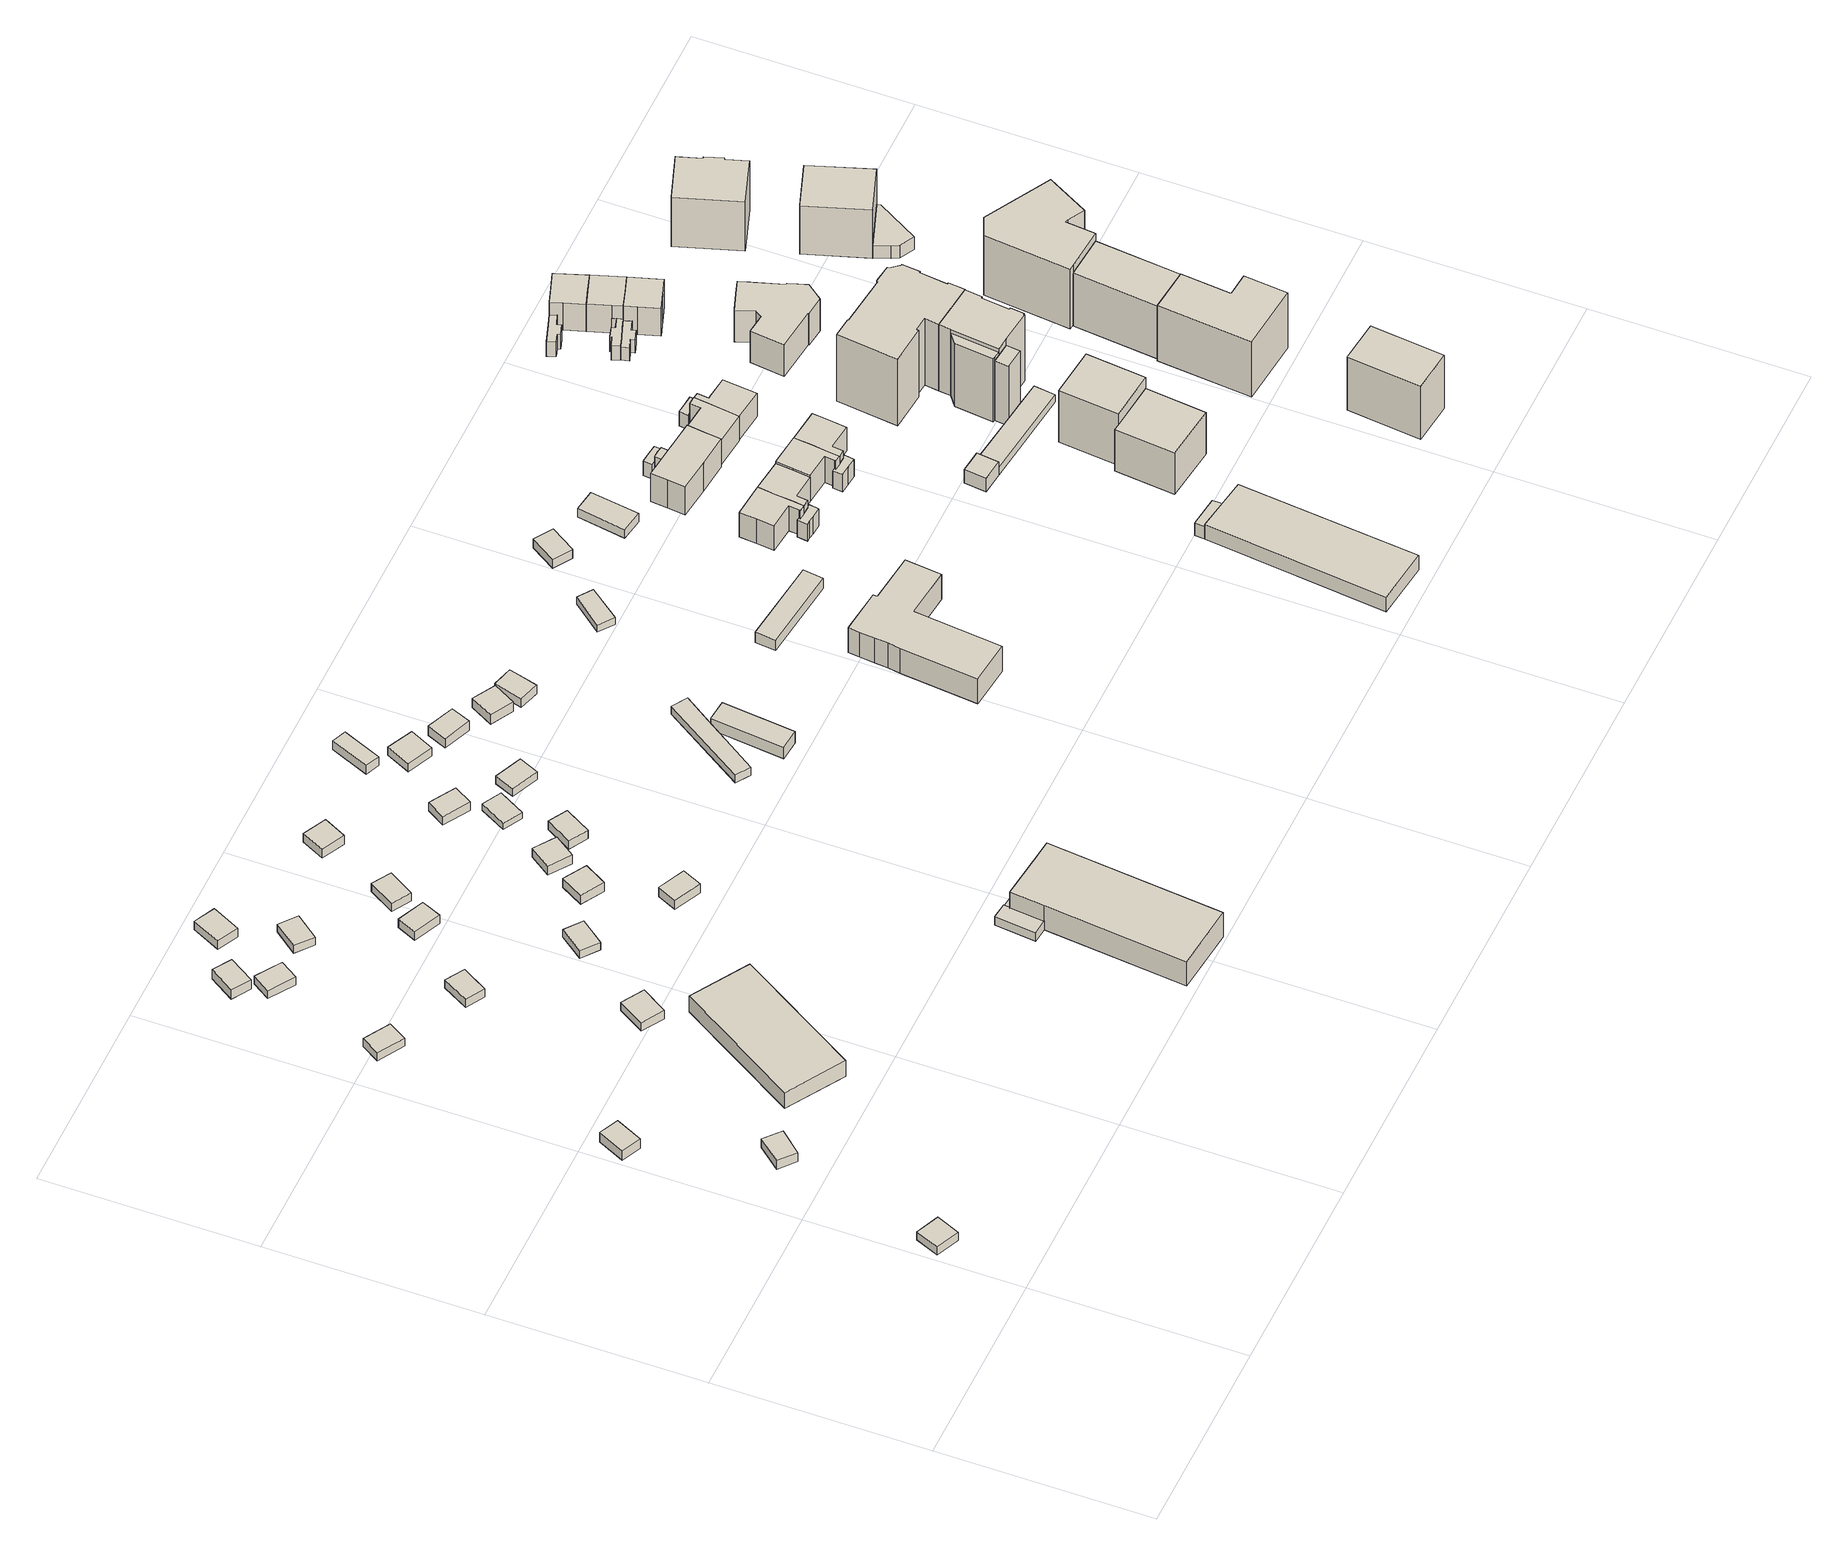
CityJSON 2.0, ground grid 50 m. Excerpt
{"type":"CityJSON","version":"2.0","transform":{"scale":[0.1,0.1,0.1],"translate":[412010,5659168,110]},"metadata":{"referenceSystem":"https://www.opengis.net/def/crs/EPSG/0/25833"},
"CityObjects":{
"building1":{"type":"Building","attributes":{"Dachtyp_tdc":"tdcPolyFlatRoof","Gemeindeschluessel":14612000,"Dachneigung":0,"QualitaetDacherkennung":78,"Geometrietyp2DReferenz":"3000","measuredHeight":2.38,"function":"31001_9998","roofType":"1000"},"geometry":[{"type":"Solid","lod":"1","boundaries":[[[[0,1,2,3]],[[4,5,6,7]],[[3,5,4,0]],[[2,6,5,3]],[[1,7,6,2]],[[0,4,7,1]]]]}]},
"building2":{"type":"Building","attributes":{"Dachtyp_tdc":"tdcPolyFlatRoof","Gemeindeschluessel":14612000,"Dachneigung":7.23,"QualitaetDacherkennung":83,"Geometrietyp2DReferenz":"3000","measuredHeight":3.2,"function":"31001_9998","roofType":"2100"},"geometry":[{"type":"Solid","lod":"1","boundaries":[[[[8,9,10,11]],[[12,13,14,15]],[[11,13,12,8]],[[10,14,13,11]],[[9,15,14,10]],[[8,12,15,9]]]]}]},
"building3":{"type":"Building","attributes":{"Dachtyp_tdc":"tdcHipAndGableRoof","Gemeindeschluessel":14612000,"Dachneigung":25.15,"QualitaetDacherkennung":28,"Geometrietyp2DReferenz":"3000","measuredHeight":3.49,"function":"31001_9998","roofType":"5000"},"geometry":[{"type":"Solid","lod":"1","boundaries":[[[[16,17,18,19]],[[20,21,22,23]],[[19,21,20,16]],[[18,22,21,19]],[[17,23,22,18]],[[16,20,23,17]]]]}]},
"building4":{"type":"Building","attributes":{"Dachtyp_tdc":"tdcPolyFlatRoof","Gemeindeschluessel":14612000,"Dachneigung":3.93,"QualitaetDacherkennung":82,"Geometrietyp2DReferenz":"3000","measuredHeight":2.64,"function":"31001_9998","roofType":"2100"},"geometry":[{"type":"Solid","lod":"1","boundaries":[[[[24,25,26,27]],[[28,29,30,31]],[[27,29,28,24]],[[26,30,29,27]],[[25,31,30,26]],[[24,28,31,25]]]]}]},
"building5":{"type":"Building","attributes":{"Dachtyp_tdc":"tdcGableRoof","Gemeindeschluessel":14612000,"Dachneigung":17.9,"QualitaetDacherkennung":93,"Geometrietyp2DReferenz":"3000","measuredHeight":6,"function":"31001_9998","roofType":"3100"},"geometry":[{"type":"Solid","lod":"1","boundaries":[[[[32,33,34,35]],[[36,37,38,39]],[[35,37,36,32]],[[34,38,37,35]],[[33,39,38,34]],[[32,36,39,33]]]]}]},
"building6":{"type":"Building","attributes":{"Dachtyp_tdc":"tdcGableRoof","Gemeindeschluessel":14612000,"Dachneigung":11.96,"QualitaetDacherkennung":76,"Geometrietyp2DReferenz":"3000","measuredHeight":3.13,"function":"31001_9998","roofType":"3100"},"geometry":[{"type":"Solid","lod":"1","boundaries":[[[[40,41,42,43]],[[44,45,46,47]],[[43,45,44,40]],[[42,46,45,43]],[[41,47,46,42]],[[40,44,47,41]]]]}]},
"building7":{"type":"Building","attributes":{"Dachtyp_tdc":"tdcGableRoof","Gemeindeschluessel":14612000,"Dachneigung":16.18,"QualitaetDacherkennung":82,"Geometrietyp2DReferenz":"3000","measuredHeight":2.92,"function":"31001_9998","roofType":"3100"},"geometry":[{"type":"Solid","lod":"1","boundaries":[[[[48,49,50,51]],[[52,53,54,55]],[[51,53,52,48]],[[50,54,53,51]],[[49,55,54,50]],[[48,52,55,49]]]]}]},
"building8":{"type":"Building","attributes":{"Dachtyp_tdc":"tdcGableRoof","Gemeindeschluessel":14612000,"Dachneigung":13.73,"QualitaetDacherkennung":76,"Geometrietyp2DReferenz":"3000","measuredHeight":2.86,"function":"31001_9998","roofType":"3100"},"geometry":[{"type":"Solid","lod":"1","boundaries":[[[[56,57,58,59]],[[60,61,62,63]],[[59,61,60,56]],[[58,62,61,59]],[[57,63,62,58]],[[56,60,63,57]]]]}]},
"building9":{"type":"Building","attributes":{"Dachtyp_tdc":"tdcGableRoof","Gemeindeschluessel":14612000,"Dachneigung":17.54,"QualitaetDacherkennung":89,"Geometrietyp2DReferenz":"3000","measuredHeight":2.84,"function":"31001_9998","roofType":"3100"},"geometry":[{"type":"Solid","lod":"1","boundaries":[[[[64,65,66,67]],[[68,69,70,71]],[[67,69,68,64]],[[66,70,69,67]],[[65,71,70,66]],[[64,68,71,65]]]]}]},
"building10":{"type":"Building","attributes":{"Dachtyp_tdc":"tdcPolyFlatRoof","Gemeindeschluessel":14612000,"Dachneigung":3.33,"QualitaetDacherkennung":82,"Geometrietyp2DReferenz":"3000","measuredHeight":2.67,"function":"31001_9998","roofType":"2100"},"geometry":[{"type":"Solid","lod":"1","boundaries":[[[[72,73,74,75]],[[76,77,78,79]],[[75,77,76,72]],[[74,78,77,75]],[[73,79,78,74]],[[72,76,79,73]]]]}]},
"building11":{"type":"Building","attributes":{"Dachtyp_tdc":"tdcPolyFlatRoof","Gemeindeschluessel":14612000,"Dachneigung":0,"QualitaetDacherkennung":79,"Geometrietyp2DReferenz":"3000","measuredHeight":2.33,"function":"31001_9998","roofType":"1000"},"geometry":[{"type":"Solid","lod":"1","boundaries":[[[[80,81,82,83]],[[84,85,86,87]],[[83,85,84,80]],[[82,86,85,83]],[[81,87,86,82]],[[80,84,87,81]]]]}]},
"building12":{"type":"Building","attributes":{"Dachtyp_tdc":"tdcGableRoof","Gemeindeschluessel":14612000,"Dachneigung":15.43,"QualitaetDacherkennung":74,"Geometrietyp2DReferenz":"3000","measuredHeight":2.57,"function":"31001_9998","roofType":"3100"},"geometry":[{"type":"Solid","lod":"1","boundaries":[[[[88,89,90,91]],[[92,93,94,95]],[[91,93,92,88]],[[90,94,93,91]],[[89,95,94,90]],[[88,92,95,89]]]]}]},
"building13":{"type":"Building","attributes":{"Dachtyp_tdc":"tdcPolyFlatRoof","Gemeindeschluessel":14612000,"Dachneigung":4.55,"QualitaetDacherkennung":78,"Geometrietyp2DReferenz":"3000","measuredHeight":2.78,"function":"31001_9998","roofType":"2100"},"geometry":[{"type":"Solid","lod":"1","boundaries":[[[[96,97,98,99]],[[100,101,102,103]],[[99,101,100,96]],[[98,102,101,99]],[[97,103,102,98]],[[96,100,103,97]]]]}]},
"building14":{"type":"Building","attributes":{"Dachtyp_tdc":"tdcPolyFlatRoof","Gemeindeschluessel":14612000,"Dachneigung":5.09,"QualitaetDacherkennung":68,"Geometrietyp2DReferenz":"3000","measuredHeight":2.72,"function":"31001_9998","roofType":"2100"},"geometry":[{"type":"Solid","lod":"1","boundaries":[[[[104,105,106,107]],[[108,109,110,111]],[[107,109,108,104]],[[106,110,109,107]],[[105,111,110,106]],[[104,108,111,105]]]]}]},
"building15":{"type":"Building","attributes":{"Gemeindeschluessel":14612000,"Geometrietyp2DReferenz":"3000","function":"31001_9998","roofType":"9999"},"children":["building15-1","building15-2","building15-3"]},
"building15-1":{"type":"BuildingPart","attributes":{"Dachtyp_tdc":"tdcFreeFormRoof","Dachneigung":55.36,"QualitaetDacherkennung":4,"Geometrietyp2DReferenz":"3000","measuredHeight":12.97,"roofType":"5000"},"parents":["building15"],"geometry":[{"type":"Solid","lod":"1","boundaries":[[[[112,113,114,115,116,117]],[[118,119,120,121,122,123]],[[117,119,118,112]],[[116,120,119,117]],[[115,121,120,116]],[[114,122,121,115]],[[113,123,122,114]],[[112,118,123,113]]]]}]},
"building15-2":{"type":"BuildingPart","attributes":{"Dachtyp_tdc":"tdcPolyFlatRoof","Dachneigung":0,"QualitaetDacherkennung":17,"Geometrietyp2DReferenz":"3000","measuredHeight":2.65,"roofType":"1000"},"parents":["building15"],"geometry":[{"type":"Solid","lod":"1","boundaries":[[[[124,125,126,127]],[[128,129,130,120]],[[127,129,128,124]],[[126,130,129,127]],[[125,120,130,126]],[[124,128,120,125]]]]}]},
"building15-3":{"type":"BuildingPart","attributes":{"Dachtyp_tdc":"tdcPolyFlatRoof","Dachneigung":0,"QualitaetDacherkennung":75,"Geometrietyp2DReferenz":"3000","measuredHeight":2.24,"roofType":"1000"},"parents":["building15"],"geometry":[{"type":"Solid","lod":"1","boundaries":[[[[131,132,133,134]],[[130,135,122,121]],[[134,135,130,131]],[[133,122,135,134]],[[132,121,122,133]],[[131,130,121,132]]]]}]},
"building16":{"type":"Building","attributes":{"Dachtyp_tdc":"tdcGableRoof","Gemeindeschluessel":14612000,"Dachneigung":16.23,"QualitaetDacherkennung":89,"Geometrietyp2DReferenz":"3000","measuredHeight":3.23,"function":"31001_9998","roofType":"3100"},"geometry":[{"type":"Solid","lod":"1","boundaries":[[[[136,137,138,139]],[[140,141,142,143]],[[139,141,140,136]],[[138,142,141,139]],[[137,143,142,138]],[[136,140,143,137]]]]}]},
"building17":{"type":"Building","attributes":{"Dachtyp_tdc":"tdcPolyFlatRoof","Gemeindeschluessel":14612000,"Dachneigung":3.4,"QualitaetDacherkennung":59,"Geometrietyp2DReferenz":"3000","measuredHeight":3.06,"function":"31001_9998","roofType":"2100"},"geometry":[{"type":"Solid","lod":"1","boundaries":[[[[144,145,146,147]],[[148,149,150,151]],[[147,149,148,144]],[[146,150,149,147]],[[145,151,150,146]],[[144,148,151,145]]]]}]},
"building18":{"type":"Building","attributes":{"Dachtyp_tdc":"tdcPolyFlatRoof","Gemeindeschluessel":14612000,"Dachneigung":0,"QualitaetDacherkennung":79,"Geometrietyp2DReferenz":"3000","measuredHeight":2.59,"function":"31001_9998","roofType":"1000"},"geometry":[{"type":"Solid","lod":"1","boundaries":[[[[152,153,154,155]],[[156,157,158,159]],[[155,157,156,152]],[[154,158,157,155]],[[153,159,158,154]],[[152,156,159,153]]]]}]},
"building19":{"type":"Building","attributes":{"Dachtyp_tdc":"tdcPolyFlatRoof","Gemeindeschluessel":14612000,"Dachneigung":3.17,"QualitaetDacherkennung":82,"Geometrietyp2DReferenz":"3000","measuredHeight":2.76,"function":"31001_9998","roofType":"2100"},"geometry":[{"type":"Solid","lod":"1","boundaries":[[[[160,161,162,163]],[[164,165,166,167]],[[163,165,164,160]],[[162,166,165,163]],[[161,167,166,162]],[[160,164,167,161]]]]}]},
"building20":{"type":"Building","attributes":{"Dachtyp_tdc":"tdcPolyFlatRoof","Gemeindeschluessel":14612000,"Dachneigung":3.54,"QualitaetDacherkennung":63,"Geometrietyp2DReferenz":"3000","measuredHeight":2.62,"function":"31001_9998","roofType":"2100"},"geometry":[{"type":"Solid","lod":"1","boundaries":[[[[168,169,170,171]],[[172,173,174,175]],[[171,173,172,168]],[[170,174,173,171]],[[169,175,174,170]],[[168,172,175,169]]]]}]},
"building21":{"type":"Building","attributes":{"Dachtyp_tdc":"tdcPolyFlatRoof","Gemeindeschluessel":14612000,"Dachneigung":0,"QualitaetDacherkennung":80,"Geometrietyp2DReferenz":"3000","measuredHeight":2.45,"function":"31001_9998","roofType":"1000"},"geometry":[{"type":"Solid","lod":"1","boundaries":[[[[176,177,178,179]],[[180,181,182,183]],[[179,181,180,176]],[[178,182,181,179]],[[177,183,182,178]],[[176,180,183,177]]]]}]},
"building22":{"type":"Building","attributes":{"Dachtyp_tdc":"tdcGableRoof","Gemeindeschluessel":14612000,"Dachneigung":16.02,"QualitaetDacherkennung":78,"Geometrietyp2DReferenz":"3000","measuredHeight":2.54,"function":"31001_9998","roofType":"3100"},"geometry":[{"type":"Solid","lod":"1","boundaries":[[[[184,185,186,187]],[[188,189,190,191]],[[187,189,188,184]],[[186,190,189,187]],[[185,191,190,186]],[[184,188,191,185]]]]}]},
"building23":{"type":"Building","attributes":{"Dachtyp_tdc":"tdcPolyFlatRoof","Gemeindeschluessel":14612000,"Dachneigung":3.14,"QualitaetDacherkennung":70,"Geometrietyp2DReferenz":"3000","measuredHeight":2.43,"function":"31001_9998","roofType":"2100"},"geometry":[{"type":"Solid","lod":"1","boundaries":[[[[192,193,194,195]],[[196,197,198,199]],[[195,197,196,192]],[[194,198,197,195]],[[193,199,198,194]],[[192,196,199,193]]]]}]},
"building24":{"type":"Building","attributes":{"Dachtyp_tdc":"tdcGableRoof","Gemeindeschluessel":14612000,"Dachneigung":13.84,"QualitaetDacherkennung":81,"Geometrietyp2DReferenz":"3000","measuredHeight":2.9,"function":"31001_9998","roofType":"3100"},"geometry":[{"type":"Solid","lod":"1","boundaries":[[[[200,201,202,203]],[[204,205,206,207]],[[203,205,204,200]],[[202,206,205,203]],[[201,207,206,202]],[[200,204,207,201]]]]}]},
"building25":{"type":"Building","attributes":{"Dachtyp_tdc":"tdcPolyFlatRoof","Gemeindeschluessel":14612000,"Dachneigung":0,"QualitaetDacherkennung":81,"Geometrietyp2DReferenz":"3000","measuredHeight":2.48,"function":"31001_9998","roofType":"1000"},"geometry":[{"type":"Solid","lod":"1","boundaries":[[[[208,209,210,211]],[[212,213,214,215]],[[211,213,212,208]],[[210,214,213,211]],[[209,215,214,210]],[[208,212,215,209]]]]}]},
"building26":{"type":"Building","attributes":{"Dachtyp_tdc":"tdcPolyFlatRoof","Gemeindeschluessel":14612000,"Dachneigung":7.27,"QualitaetDacherkennung":70,"Geometrietyp2DReferenz":"3000","measuredHeight":3.11,"function":"31001_9998","roofType":"2100"},"geometry":[{"type":"Solid","lod":"1","boundaries":[[[[216,217,218,219]],[[220,221,222,223]],[[219,221,220,216]],[[218,222,221,219]],[[217,223,222,218]],[[216,220,223,217]]]]}]},
"building27":{"type":"Building","attributes":{"Dachtyp_tdc":"tdcPolyFlatRoof","Gemeindeschluessel":14612000,"Dachneigung":0,"QualitaetDacherkennung":43,"Geometrietyp2DReferenz":"3000","measuredHeight":2.48,"function":"31001_9998","roofType":"1000"},"geometry":[{"type":"Solid","lod":"1","boundaries":[[[[224,225,226,227,228]],[[229,230,231,232,233]],[[228,230,229,224]],[[227,231,230,228]],[[226,232,231,227]],[[225,233,232,226]],[[224,229,233,225]]]]}]},
"building28":{"type":"Building","attributes":{"Dachtyp_tdc":"tdcGableRoof","Gemeindeschluessel":14612000,"Dachneigung":12.03,"QualitaetDacherkennung":38,"Geometrietyp2DReferenz":"3000","measuredHeight":3.63,"function":"31001_2463","roofType":"3100"},"geometry":[{"type":"Solid","lod":"1","boundaries":[[[[234,235,236,237]],[[238,239,240,241]],[[237,239,238,234]],[[236,240,239,237]],[[235,241,240,236]],[[234,238,241,235]]]]}]},
"building29":{"type":"Building","attributes":{"Dachtyp_tdc":"tdcPolyFlatRoof","Gemeindeschluessel":14612000,"Dachneigung":5.64,"QualitaetDacherkennung":66,"Geometrietyp2DReferenz":"3000","measuredHeight":3.11,"function":"31001_9998","roofType":"2100"},"geometry":[{"type":"Solid","lod":"1","boundaries":[[[[242,243,244,245]],[[246,247,248,249]],[[245,247,246,242]],[[244,248,247,245]],[[243,249,248,244]],[[242,246,249,243]]]]}]},
"building30":{"type":"Building","attributes":{"Dachtyp_tdc":"tdcHipAndGableRoof","Gemeindeschluessel":14612000,"Dachneigung":20.02,"QualitaetDacherkennung":69,"Geometrietyp2DReferenz":"3000","measuredHeight":3.09,"function":"31001_9998","roofType":"5000"},"geometry":[{"type":"Solid","lod":"1","boundaries":[[[[250,251,252,253]],[[254,255,256,257]],[[253,255,254,250]],[[252,256,255,253]],[[251,257,256,252]],[[250,254,257,251]]]]}]},
"building31":{"type":"Building","attributes":{"Dachtyp_tdc":"tdcFreeFormRoof","Gemeindeschluessel":14612000,"Dachneigung":36.13,"QualitaetDacherkennung":79,"Geometrietyp2DReferenz":"3000","measuredHeight":9.38,"function":"31001_9998","roofType":"5000"},"geometry":[{"type":"Solid","lod":"1","boundaries":[[[[258,259,260,261,262,263,264,265,266,267,268,269,270,271]],[[272,273,274,275,276,277,278,279,280,281,282,283,284,285]],[[271,273,272,258]],[[270,274,273,271]],[[269,275,274,270]],[[268,276,275,269]],[[267,277,276,268]],[[266,278,277,267]],[[265,279,278,266]],[[264,280,279,265]],[[263,281,280,264]],[[262,282,281,263]],[[261,283,282,262]],[[260,284,283,261]],[[259,285,284,260]],[[258,272,285,259]]]]}]},
"building32":{"type":"Building","attributes":{"Dachtyp_tdc":"tdcPolyFlatRoof","Gemeindeschluessel":14612000,"Dachneigung":5.61,"QualitaetDacherkennung":71,"Geometrietyp2DReferenz":"3000","measuredHeight":2.31,"function":"31001_9998","roofType":"2100"},"geometry":[{"type":"Solid","lod":"1","boundaries":[[[[286,287,288,289]],[[290,291,292,293]],[[289,291,290,286]],[[288,292,291,289]],[[287,293,292,288]],[[286,290,293,287]]]]}]},
"building33":{"type":"Building","attributes":{"Dachtyp_tdc":"tdcPolyFlatRoof","Gemeindeschluessel":14612000,"Dachneigung":3.8,"QualitaetDacherkennung":74,"Geometrietyp2DReferenz":"3000","measuredHeight":3.2,"function":"31001_9998","roofType":"2100"},"geometry":[{"type":"Solid","lod":"1","boundaries":[[[[294,295,296,297]],[[298,299,300,301]],[[297,299,298,294]],[[296,300,299,297]],[[295,301,300,296]],[[294,298,301,295]]]]}]},
"building34":{"type":"Building","attributes":{"Dachtyp_tdc":"tdcGableRoof","Gemeindeschluessel":14612000,"Dachneigung":12.97,"QualitaetDacherkennung":16,"Geometrietyp2DReferenz":"3000","measuredHeight":3.38,"function":"31001_9998","roofType":"3100"},"geometry":[{"type":"Solid","lod":"1","boundaries":[[[[302,303,304,305]],[[306,307,308,309]],[[305,307,306,302]],[[304,308,307,305]],[[303,309,308,304]],[[302,306,309,303]]]]}]},
"building35":{"type":"Building","attributes":{"Dachtyp_tdc":"tdcGableRoof","Gemeindeschluessel":14612000,"Dachneigung":36.55,"QualitaetDacherkennung":58,"Geometrietyp2DReferenz":"3000","measuredHeight":9.94,"function":"31001_9998","roofType":"3100"},"geometry":[{"type":"Solid","lod":"1","boundaries":[[[[310,311,312,313,314,315,316,317,318,319]],[[320,321,322,323,324,325,326,327,328,329]],[[319,321,320,310]],[[318,322,321,319]],[[317,323,322,318]],[[316,324,323,317]],[[315,325,324,316]],[[314,326,325,315]],[[313,327,326,314]],[[312,328,327,313]],[[311,329,328,312]],[[310,320,329,311]]]]}]},
"building36":{"type":"Building","attributes":{"Dachtyp_tdc":"tdcPolyFlatRoof","Gemeindeschluessel":14612000,"Dachneigung":0,"QualitaetDacherkennung":75,"Geometrietyp2DReferenz":"3000","measuredHeight":2.43,"function":"31001_9998","roofType":"1000"},"geometry":[{"type":"Solid","lod":"1","boundaries":[[[[330,331,332,333]],[[334,335,336,337]],[[333,335,334,330]],[[332,336,335,333]],[[331,337,336,332]],[[330,334,337,331]]]]}]},
"building37":{"type":"Building","attributes":{"Dachtyp_tdc":"tdcFreeFormRoof","Gemeindeschluessel":14612000,"Dachneigung":37.19,"QualitaetDacherkennung":26,"Geometrietyp2DReferenz":"3000","measuredHeight":6.69,"function":"31001_9998","roofType":"5000"},"geometry":[{"type":"Solid","lod":"1","boundaries":[[[[338,339,340,341,342,343,344,345,346,347,348]],[[349,350,321,320,329,351,352,353,354,355,356]],[[348,350,349,338]],[[347,321,350,348]],[[346,320,321,347]],[[345,329,320,346]],[[344,351,329,345]],[[343,352,351,344]],[[342,353,352,343]],[[341,354,353,342]],[[340,355,354,341]],[[339,356,355,340]],[[338,349,356,339]]]]}]},
"building38":{"type":"Building","attributes":{"Gemeindeschluessel":14612000,"Geometrietyp2DReferenz":"3000","function":"31001_9998","roofType":"9999"},"children":["building38-1","building38-2"]},
"building38-1":{"type":"BuildingPart","attributes":{"Dachtyp_tdc":"tdcHipAndGableRoof","Dachneigung":29.41,"QualitaetDacherkennung":16,"Geometrietyp2DReferenz":"3000","measuredHeight":6.17,"roofType":"5000"},"parents":["building38"],"geometry":[{"type":"Solid","lod":"1","boundaries":[[[[357,358,359,360,361]],[[362,363,364,365,366]],[[361,363,362,357]],[[360,364,363,361]],[[359,365,364,360]],[[358,366,365,359]],[[357,362,366,358]]]]}]},
"building38-2":{"type":"BuildingPart","attributes":{"Dachtyp_tdc":"tdcPolyFlatRoof","Dachneigung":0,"QualitaetDacherkennung":0,"Geometrietyp2DReferenz":"3000","measuredHeight":3.71,"roofType":"9999"},"parents":["building38"],"geometry":[{"type":"Solid","lod":"1","boundaries":[[[[367,368,369,370]],[[364,371,372,365]],[[370,371,364,367]],[[369,372,371,370]],[[368,365,372,369]],[[367,364,365,368]]]]}]},
"building39":{"type":"Building","attributes":{"Dachtyp_tdc":"tdcGableRoof","Gemeindeschluessel":14612000,"Dachneigung":38,"QualitaetDacherkennung":53,"Geometrietyp2DReferenz":"3000","measuredHeight":9.79,"function":"31001_9998","roofType":"3100"},"geometry":[{"type":"Solid","lod":"1","boundaries":[[[[373,374,375,376,377,314,378,312,311,379]],[[380,381,382,383,384,385,386,387,388,389]],[[379,381,380,373]],[[311,382,381,379]],[[312,383,382,311]],[[378,384,383,312]],[[314,385,384,378]],[[377,386,385,314]],[[376,387,386,377]],[[375,388,387,376]],[[374,389,388,375]],[[373,380,389,374]]]]}]},
"building40":{"type":"Building","attributes":{"Gemeindeschluessel":14612000,"Geometrietyp2DReferenz":"3000","function":"31001_9998","roofType":"9999"},"children":["building40-1","building40-2"]},
"building40-1":{"type":"BuildingPart","attributes":{"Dachtyp_tdc":"tdcGableRoof","Dachneigung":29.39,"QualitaetDacherkennung":75,"Geometrietyp2DReferenz":"3000","measuredHeight":6.63,"roofType":"3100"},"parents":["building40"],"geometry":[{"type":"Solid","lod":"1","boundaries":[[[[390,391,392,393,394]],[[395,396,397,398,399]],[[394,396,395,390]],[[393,397,396,394]],[[392,398,397,393]],[[391,399,398,392]],[[390,395,399,391]]]]}]},
"building40-2":{"type":"BuildingPart","attributes":{"Dachtyp_tdc":"tdcGableRoof","Dachneigung":33.89,"QualitaetDacherkennung":58,"Geometrietyp2DReferenz":"3000","measuredHeight":9.84,"roofType":"3100"},"parents":["building40"],"geometry":[{"type":"Solid","lod":"1","boundaries":[[[[400,401,402,403,404,405,406,407,408]],[[409,410,411,399,398,412,413,414,415]],[[408,410,409,400]],[[407,411,410,408]],[[406,399,411,407]],[[405,398,399,406]],[[404,412,398,405]],[[403,413,412,404]],[[402,414,413,403]],[[401,415,414,402]],[[400,409,415,401]]]]}]},
"building41":{"type":"Building","attributes":{"Dachtyp_tdc":"tdcGableRoof","Gemeindeschluessel":14612000,"Dachneigung":36.71,"QualitaetDacherkennung":61,"Geometrietyp2DReferenz":"3000","measuredHeight":10.29,"function":"31001_9998","roofType":"3100"},"geometry":[{"type":"Solid","lod":"1","boundaries":[[[[416,417,418,419,420,421,422,423,424,425]],[[426,427,428,388,429,386,430,431,432,433]],[[425,427,426,416]],[[424,428,427,425]],[[423,388,428,424]],[[422,429,388,423]],[[421,386,429,422]],[[420,430,386,421]],[[419,431,430,420]],[[418,432,431,419]],[[417,433,432,418]],[[416,426,433,417]]]]}]},
"building42":{"type":"Building","attributes":{"Dachtyp_tdc":"tdcFreeFormRoof","Gemeindeschluessel":14612000,"Dachneigung":36.96,"QualitaetDacherkennung":54,"Geometrietyp2DReferenz":"3000","measuredHeight":5.29,"function":"31001_9998","roofType":"5000"},"geometry":[{"type":"Solid","lod":"1","boundaries":[[[[434,435,436,437,438,439,440,441]],[[442,443,444,445,446,447,448,449]],[[441,443,442,434]],[[440,444,443,441]],[[439,445,444,440]],[[438,446,445,439]],[[437,447,446,438]],[[436,448,447,437]],[[435,449,448,436]],[[434,442,449,435]]]]}]},
"building43":{"type":"Building","attributes":{"Dachtyp_tdc":"tdcFreeFormRoof","Gemeindeschluessel":14612000,"Dachneigung":43.94,"QualitaetDacherkennung":19,"Geometrietyp2DReferenz":"3000","measuredHeight":6,"function":"31001_9998","roofType":"5000"},"geometry":[{"type":"Solid","lod":"1","boundaries":[[[[450,451,452,453,454,455,456,457,458,459]],[[460,461,462,463,464,465,466,467,468,469]],[[459,461,460,450]],[[458,462,461,459]],[[457,463,462,458]],[[456,464,463,457]],[[455,465,464,456]],[[454,466,465,455]],[[453,467,466,454]],[[452,468,467,453]],[[451,469,468,452]],[[450,460,469,451]]]]}]},
"building44":{"type":"Building","attributes":{"Dachtyp_tdc":"tdcGableRoof","Gemeindeschluessel":14612000,"Dachneigung":39.27,"QualitaetDacherkennung":4,"Geometrietyp2DReferenz":"3000","measuredHeight":5.64,"function":"31001_2463","roofType":"3100"},"geometry":[{"type":"Solid","lod":"1","boundaries":[[[[470,471,472,473]],[[474,475,476,477]],[[473,475,474,470]],[[472,476,475,473]],[[471,477,476,472]],[[470,474,477,471]]]]}]},
"building45":{"type":"Building","attributes":{"Dachtyp_tdc":"tdcGableRoof","Gemeindeschluessel":14612000,"Dachneigung":36.67,"QualitaetDacherkennung":39,"Geometrietyp2DReferenz":"3000","measuredHeight":9.57,"function":"31001_9998","roofType":"3100"},"geometry":[{"type":"Solid","lod":"1","boundaries":[[[[478,479,480,481,482,483,484,485,486,487]],[[488,489,490,491,492,493,494,495,496,497]],[[487,489,488,478]],[[486,490,489,487]],[[485,491,490,486]],[[484,492,491,485]],[[483,493,492,484]],[[482,494,493,483]],[[481,495,494,482]],[[480,496,495,481]],[[479,497,496,480]],[[478,488,497,479]]]]}]},
"building46":{"type":"Building","attributes":{"Dachtyp_tdc":"tdcFreeFormRoof","Gemeindeschluessel":14612000,"Dachneigung":30.88,"QualitaetDacherkennung":46,"Geometrietyp2DReferenz":"3000","measuredHeight":9.44,"function":"31001_9998","roofType":"5000"},"geometry":[{"type":"Solid","lod":"1","boundaries":[[[[498,499,500,501,502,503,504]],[[505,506,507,508,509,510,511]],[[504,506,505,498]],[[503,507,506,504]],[[502,508,507,503]],[[501,509,508,502]],[[500,510,509,501]],[[499,511,510,500]],[[498,505,511,499]]]]}]},
"building47":{"type":"Building","attributes":{"Dachtyp_tdc":"tdcPolyFlatRoof","Gemeindeschluessel":14612000,"Dachneigung":0,"QualitaetDacherkennung":60,"Geometrietyp2DReferenz":"3000","measuredHeight":12.45,"function":"31001_9998","roofType":"1000"},"geometry":[{"type":"Solid","lod":"1","boundaries":[[[[512,513,514,515,516]],[[517,518,519,520,521]],[[516,518,517,512]],[[515,519,518,516]],[[514,520,519,515]],[[513,521,520,514]],[[512,517,521,513]]]]}]},
"building48":{"type":"Building","attributes":{"Dachtyp_tdc":"tdcFreeFormRoof","Gemeindeschluessel":14612000,"Dachneigung":35.99,"QualitaetDacherkennung":52,"Geometrietyp2DReferenz":"3000","measuredHeight":5.17,"function":"31001_9998","roofType":"5000"},"geometry":[{"type":"Solid","lod":"1","boundaries":[[[[522,523,524,525,526,527,528,529]],[[530,531,532,533,534,535,536,537]],[[529,531,530,522]],[[528,532,531,529]],[[527,533,532,528]],[[526,534,533,527]],[[525,535,534,526]],[[524,536,535,525]],[[523,537,536,524]],[[522,530,537,523]]]]}]},
"building49":{"type":"Building","attributes":{"Dachtyp_tdc":"tdcFreeFormRoof","Gemeindeschluessel":14612000,"Dachneigung":36.47,"QualitaetDacherkennung":53,"Geometrietyp2DReferenz":"3000","measuredHeight":9.39,"function":"31001_9998","roofType":"5000"},"geometry":[{"type":"Solid","lod":"1","boundaries":[[[[538,539,540,541,542,543,544]],[[545,546,547,548,549,550,551]],[[544,546,545,538]],[[543,547,546,544]],[[542,548,547,543]],[[541,549,548,542]],[[540,550,549,541]],[[539,551,550,540]],[[538,545,551,539]]]]}]},
"building50":{"type":"Building","attributes":{"Dachtyp_tdc":"tdcPolyFlatRoof","Gemeindeschluessel":14612000,"Dachneigung":3.14,"QualitaetDacherkennung":62,"Geometrietyp2DReferenz":"3000","measuredHeight":2.38,"function":"31001_2463","roofType":"2100"},"geometry":[{"type":"Solid","lod":"1","boundaries":[[[[552,553,554,555,556,557]],[[476,475,558,559,560,561]],[[557,475,476,552]],[[556,558,475,557]],[[555,559,558,556]],[[554,560,559,555]],[[553,561,560,554]],[[552,476,561,553]]]]}]},
"building51":{"type":"Building","attributes":{"Dachtyp_tdc":"tdcPolyFlatRoof","Gemeindeschluessel":14612000,"Dachneigung":0,"QualitaetDacherkennung":55,"Geometrietyp2DReferenz":"3000","measuredHeight":15.63,"function":"31001_9998","roofType":"1000"},"geometry":[{"type":"Solid","lod":"1","boundaries":[[[[562,563,564,565]],[[566,567,568,569]],[[565,567,566,562]],[[564,568,567,565]],[[563,569,568,564]],[[562,566,569,563]]]]}]},
"building52":{"type":"Building","attributes":{"Dachtyp_tdc":"tdcPolyFlatRoof","Gemeindeschluessel":14612000,"Dachneigung":0,"QualitaetDacherkennung":0,"Geometrietyp2DReferenz":"3000","BezugspunktDach":"2000","measuredHeight":17.82,"function":"31001_9998"},"geometry":[{"type":"Solid","lod":"1","boundaries":[[[[570,571,572,573]],[[558,574,575,559]],[[573,574,558,570]],[[572,575,574,573]],[[571,559,575,572]],[[570,558,559,571]]]]}]},
"building53":{"type":"Building","attributes":{"Gemeindeschluessel":14612000,"Geometrietyp2DReferenz":"3000","function":"31001_9998","roofType":"9999"},"children":["building53-1","building53-2"]},
"building53-1":{"type":"BuildingPart","attributes":{"Dachtyp_tdc":"tdcHipAndGableRoof","Dachneigung":23.47,"QualitaetDacherkennung":79,"Geometrietyp2DReferenz":"3000","measuredHeight":21.3,"roofType":"5000"},"parents":["building53"],"geometry":[{"type":"Solid","lod":"1","boundaries":[[[[576,577,578,579,580,581,582,583,584,585,586,587,588]],[[589,590,591,592,593,594,595,596,597,598,575,599,600]],[[588,590,589,576]],[[587,591,590,588]],[[586,592,591,587]],[[585,593,592,586]],[[584,594,593,585]],[[583,595,594,584]],[[582,596,595,583]],[[581,597,596,582]],[[580,598,597,581]],[[579,575,598,580]],[[578,599,575,579]],[[577,600,599,578]],[[576,589,600,577]]]]}]},
"building53-2":{"type":"BuildingPart","attributes":{"Dachtyp_tdc":"tdcPolyFlatRoof","Dachneigung":23.65,"QualitaetDacherkennung":73,"Geometrietyp2DReferenz":"3000","measuredHeight":19.39,"roofType":"2100"},"parents":["building53"],"geometry":[{"type":"Solid","lod":"1","boundaries":[[[[601,602,603,604,605]],[[606,600,599,574,607]],[[605,600,606,601]],[[604,599,600,605]],[[603,574,599,604]],[[602,607,574,603]],[[601,606,607,602]]]]}]},
"building54":{"type":"Building","attributes":{"Dachtyp_tdc":"tdcFreeFormRoof","Gemeindeschluessel":14612000,"Dachneigung":23.63,"QualitaetDacherkennung":62,"Geometrietyp2DReferenz":"3000","measuredHeight":21.48,"function":"31001_9998","roofType":"5000"},"geometry":[{"type":"Solid","lod":"1","boundaries":[[[[608,609,610,611,612,613,614,615,616,617,618,619,620,621,622,623,624,625,626]],[[589,627,628,629,630,631,632,633,634,635,636,637,638,639,640,641,642,643,591]],[[626,627,589,608]],[[625,628,627,626]],[[624,629,628,625]],[[623,630,629,624]],[[622,631,630,623]],[[621,632,631,622]],[[620,633,632,621]],[[619,634,633,620]],[[618,635,634,619]],[[617,636,635,618]],[[616,637,636,617]],[[615,638,637,616]],[[614,639,638,615]],[[613,640,639,614]],[[612,641,640,613]],[[611,642,641,612]],[[610,643,642,611]],[[609,591,643,610]],[[608,589,591,609]]]]}]},
"building55":{"type":"Building","attributes":{"Dachtyp_tdc":"tdcHipAndGableRoof","Gemeindeschluessel":14612000,"Dachneigung":36.68,"QualitaetDacherkennung":82,"Geometrietyp2DReferenz":"3000","measuredHeight":17.91,"function":"31001_9998","roofType":"5000"},"geometry":[{"type":"Solid","lod":"1","boundaries":[[[[644,645,646,647]],[[648,649,650,651]],[[647,649,648,644]],[[646,650,649,647]],[[645,651,650,646]],[[644,648,651,645]]]]}]},
"building56":{"type":"Building","attributes":{"Gemeindeschluessel":14612000,"Geometrietyp2DReferenz":"3000","function":"31001_9998","roofType":"9999"},"children":["building56-1","building56-2"]},
"building56-1":{"type":"BuildingPart","attributes":{"Dachtyp_tdc":"tdcGableRoof","Dachneigung":19.37,"QualitaetDacherkennung":48,"Geometrietyp2DReferenz":"3000","measuredHeight":9.55,"roofType":"3100"},"parents":["building56"],"geometry":[{"type":"Solid","lod":"1","boundaries":[[[[652,653,654,655,656,657,658,659]],[[660,661,662,663,664,665,666,667]],[[659,660,667,652]],[[658,661,660,659]],[[657,662,661,658]],[[656,663,662,657]],[[655,664,663,656]],[[654,665,664,655]],[[653,666,665,654]],[[652,667,666,653]]]]}]},
"building56-2":{"type":"BuildingPart","attributes":{"Dachtyp_tdc":"tdcPolyFlatRoof","Dachneigung":37.07,"QualitaetDacherkennung":61,"Geometrietyp2DReferenz":"3000","measuredHeight":5.5,"roofType":"2100"},"parents":["building56"],"geometry":[{"type":"Solid","lod":"1","boundaries":[[[[668,669,670,671,672,673,674,675,676,677,678]],[[667,679,680,681,682,683,684,685,686,687,660]],[[677,679,667,678]],[[676,680,679,677]],[[675,681,680,676]],[[674,682,681,675]],[[673,683,682,674]],[[672,684,683,673]],[[671,685,684,672]],[[670,686,685,671]],[[669,687,686,670]],[[668,660,687,669]],[[678,667,660,668]]]]}]},
"building57":{"type":"Building","attributes":{"Gemeindeschluessel":14612000,"Geometrietyp2DReferenz":"3000","function":"31001_9998","roofType":"9999"},"children":["building57-1","building57-2"]},
"building57-1":{"type":"BuildingPart","attributes":{"Dachtyp_tdc":"tdcFreeFormRoof","Dachneigung":70.73,"QualitaetDacherkennung":24,"Geometrietyp2DReferenz":"3000","measuredHeight":6.79,"roofType":"5000"},"parents":["building57"],"geometry":[{"type":"Solid","lod":"1","boundaries":[[[[688,689,688,690,691,692,693,694,695,696,697,698,699]],[[700,701,702,703,704,705,706,707,708,709,710,700,711]],[[699,701,700,688]],[[698,702,701,699]],[[697,703,702,698]],[[696,704,703,697]],[[695,705,704,696]],[[694,706,705,695]],[[693,707,706,694]],[[692,708,707,693]],[[691,709,708,692]],[[690,710,709,691]],[[710,690,688,700]]]]}]},
"building57-2":{"type":"BuildingPart","attributes":{"Dachtyp_tdc":"tdcGableRoof","Dachneigung":34.45,"QualitaetDacherkennung":63,"Geometrietyp2DReferenz":"3000","measuredHeight":9.78,"roofType":"3100"},"parents":["building57"],"geometry":[{"type":"Solid","lod":"1","boundaries":[[[[712,713,714,715,716,717,718]],[[709,719,720,721,722,723,711]],[[718,709,711,712]],[[717,719,709,718]],[[716,720,719,717]],[[715,721,720,716]],[[714,722,721,715]],[[713,723,722,714]],[[712,711,723,713]]]]}]},
"building58":{"type":"Building","attributes":{"Gemeindeschluessel":14612000,"Geometrietyp2DReferenz":"3000","function":"31001_9998","roofType":"9999"},"children":["building58-1","building58-2"]},
"building58-1":{"type":"BuildingPart","attributes":{"Dachtyp_tdc":"tdcPolyFlatRoof","Dachneigung":37.4,"QualitaetDacherkennung":54,"Geometrietyp2DReferenz":"3000","measuredHeight":5.35,"roofType":"2100"},"parents":["building58"],"geometry":[{"type":"Solid","lod":"1","boundaries":[[[[724,725,726,727,728,729,730,731,732,733,734]],[[735,736,737,738,739,740,741,709,708,707,706]],[[734,736,735,724]],[[733,737,736,734]],[[732,738,737,733]],[[731,739,738,732]],[[730,740,739,731]],[[729,741,740,730]],[[728,709,741,729]],[[727,708,709,728]],[[726,707,708,727]],[[725,706,707,726]],[[724,735,706,725]]]]}]},
"building58-2":{"type":"BuildingPart","attributes":{"Dachtyp_tdc":"tdcGableRoof","Dachneigung":34.77,"QualitaetDacherkennung":62,"Geometrietyp2DReferenz":"3000","measuredHeight":9.76,"roofType":"3100"},"parents":["building58"],"geometry":[{"type":"Solid","lod":"1","boundaries":[[[[742,718,717,716,743,744,745]],[[666,746,664,720,719,709,741]],[[745,666,741,742]],[[744,746,666,745]],[[743,664,746,744]],[[716,720,664,743]],[[717,719,720,716]],[[718,709,719,717]],[[742,741,709,718]]]]}]},
"building59":{"type":"Building","attributes":{"Dachtyp_tdc":"tdcFreeFormRoof","Gemeindeschluessel":14612000,"Dachneigung":3.43,"QualitaetDacherkennung":15,"Geometrietyp2DReferenz":"3000","measuredHeight":11.26,"function":"31001_9998","roofType":"5000"},"geometry":[{"type":"Solid","lod":"1","boundaries":[[[[747,748,749,750,751,752,753,754,755,756,757,758,759,760,761,762,763,764,765]],[[766,767,768,769,770,771,772,773,774,775,776,777,778,779,780,781,782,783,784]],[[765,767,766,747]],[[764,768,767,765]],[[763,769,768,764]],[[762,770,769,763]],[[761,771,770,762]],[[760,772,771,761]],[[759,773,772,760]],[[758,774,773,759]],[[757,775,774,758]],[[756,776,775,757]],[[755,777,776,756]],[[754,778,777,755]],[[753,779,778,754]],[[752,780,779,753]],[[751,781,780,752]],[[750,782,781,751]],[[749,783,782,750]],[[748,784,783,749]],[[747,766,784,748]]]]}]},
"building60":{"type":"Building","attributes":{"Dachtyp_tdc":"tdcFreeFormRoof","Gemeindeschluessel":14612000,"Dachneigung":35.46,"QualitaetDacherkennung":81,"Geometrietyp2DReferenz":"3000","measuredHeight":18.38,"function":"31001_9998","roofType":"5000"},"geometry":[{"type":"Solid","lod":"1","boundaries":[[[[785,786,787,788,789,790]],[[791,792,793,794,795,796]],[[790,792,791,785]],[[789,793,792,790]],[[788,794,793,789]],[[787,795,794,788]],[[786,796,795,787]],[[785,791,796,786]]]]}]},
"building61":{"type":"Building","attributes":{"Dachtyp_tdc":"tdcGableRoof","Gemeindeschluessel":14612000,"Dachneigung":36.48,"QualitaetDacherkennung":91,"Geometrietyp2DReferenz":"3000","measuredHeight":17.85,"function":"31001_9998","roofType":"3100"},"geometry":[{"type":"Solid","lod":"1","boundaries":[[[[797,798,799,800]],[[801,802,803,804]],[[800,802,801,797]],[[799,803,802,800]],[[798,804,803,799]],[[797,801,804,798]]]]}]},
"building62":{"type":"Building","attributes":{"Dachtyp_tdc":"tdcFreeFormRoof","Gemeindeschluessel":14612000,"Dachneigung":10.16,"QualitaetDacherkennung":34,"Geometrietyp2DReferenz":"3000","measuredHeight":21.19,"function":"31001_9998","roofType":"5000"},"geometry":[{"type":"Solid","lod":"1","boundaries":[[[[805,806,807,808,809,810,811,812,813]],[[814,815,816,817,818,819,820,821,822]],[[813,815,814,805]],[[812,816,815,813]],[[811,817,816,812]],[[810,818,817,811]],[[809,819,818,810]],[[808,820,819,809]],[[807,821,820,808]],[[806,822,821,807]],[[805,814,822,806]]]]}]},
"building63":{"type":"Building","attributes":{"Dachtyp_tdc":"tdcPolyFlatRoof","Gemeindeschluessel":14612000,"Dachneigung":0,"QualitaetDacherkennung":55,"Geometrietyp2DReferenz":"3000","measuredHeight":3.86,"function":"31001_9998","roofType":"1000"},"geometry":[{"type":"Solid","lod":"1","boundaries":[[[[823,824,825,826,827,828]],[[829,830,831,832,833,834]],[[828,830,829,823]],[[827,831,830,828]],[[826,832,831,827]],[[825,833,832,826]],[[824,834,833,825]],[[823,829,834,824]]]]}]},
"building64":{"type":"Building","attributes":{"Dachtyp_tdc":"tdcHipRoof","Gemeindeschluessel":14612000,"Dachneigung":22.02,"QualitaetDacherkennung":74,"Geometrietyp2DReferenz":"3000","measuredHeight":15.98,"function":"31001_9998","roofType":"3200"},"geometry":[{"type":"Solid","lod":"1","boundaries":[[[[835,836,837,838,839,840,841,842]],[[843,844,845,846,847,848,849,850]],[[842,844,843,835]],[[841,845,844,842]],[[840,846,845,841]],[[839,847,846,840]],[[838,848,847,839]],[[837,849,848,838]],[[836,850,849,837]],[[835,843,850,836]]]]}]},
"building65":{"type":"Building","attributes":{"Dachtyp_tdc":"tdcCutTentRoof","Gemeindeschluessel":14612000,"Dachneigung":23.45,"QualitaetDacherkennung":64,"Geometrietyp2DReferenz":"3000","measuredHeight":15.58,"function":"31001_9998","roofType":"9999"},"geometry":[{"type":"Solid","lod":"1","boundaries":[[[[851,852,853,854]],[[855,856,857,858]],[[854,856,855,851]],[[853,857,856,854]],[[852,858,857,853]],[[851,855,858,852]]]]}]}
},
"vertices":[
[64,179,39],[88,234,39],[33,258,39],[9,203,39],[64,179,15],[9,203,15],[33,258,15],[88,234,15],
[55,885,40],[85,948,40],[40,969,40],[10,906,40],[55,885,11],[10,906,11],[40,969,11],[85,948,11],
[146,571,37],[192,623,37],[154,656,37],[109,603,37],[146,571,11],[109,603,11],[154,656,11],[192,623,11],
[164,1488,32],[104,1524,32],[78,1481,32],[138,1445,32],[164,1488,8],[138,1445,8],[78,1481,8],[104,1524,8],
[573,856,69],[441,937,69],[265,650,69],[397,569,69],[573,856,22],[397,569,22],[265,650,22],[441,937,22],
[203,1858,36],[161,1885,36],[123,1826,36],[165,1799,36],[203,1858,8],[165,1799,8],[123,1826,8],[161,1885,8],
[365,1012,33],[415,981,33],[453,1042,33],[402,1073,33],[365,1012,8],[402,1073,8],[453,1042,8],[415,981,8],
[212,1719,31],[240,1761,31],[182,1799,31],[154,1758,31],[212,1719,7],[154,1758,7],[182,1799,7],[240,1761,7],
[364,1406,33],[321,1432,33],[286,1371,33],[329,1346,33],[364,1406,9],[329,1346,9],[286,1371,9],[321,1432,9],
[276,1973,32],[243,1906,32],[292,1882,32],[325,1948,32],[276,1973,7],[325,1948,7],[292,1882,7],[243,1906,7],
[332,1726,30],[375,1781,30],[336,1812,30],[293,1758,30],[332,1726,7],[293,1758,7],[336,1812,7],[375,1781,7],
[588,1233,30],[548,1264,30],[506,1208,30],[545,1178,30],[588,1233,8],[545,1178,8],[506,1208,8],[548,1264,8],
[442,1586,34],[421,1541,34],[485,1512,34],[505,1558,34],[442,1586,9],[505,1558,9],[485,1512,9],[421,1541,9],
[513,1676,35],[477,1616,35],[520,1590,35],[556,1650,35],[513,1676,10],[556,1650,10],[520,1590,10],[477,1616,10],
[1060,3,95],[1102,414,95],[1044,420,95],[945,431,95],[937,351,95],[903,19,95],[1060,3,22],[903,19,22],[937,351,22],[945,431,22],[1044,420,22],[1102,414,22],
[900,354,48],[937,351,48],[947,446,48],[910,450,48],[900,354,22],[910,450,22],[947,446,22],
[947,446,44],[945,431,44],[1044,420,44],[1046,436,44],[1046,436,22],
[699,1234,36],[729,1286,36],[677,1317,36],[647,1265,36],[699,1234,9],[647,1265,9],[677,1317,9],[729,1286,9],
[771,1050,37],[792,1095,37],[729,1125,37],[708,1080,37],[771,1050,9],[708,1080,9],[729,1125,9],[792,1095,9],
[617,1780,34],[644,1833,34],[590,1860,34],[563,1807,34],[617,1780,8],[563,1807,8],[590,1860,8],[644,1833,8],
[747,1325,34],[782,1374,34],[733,1409,34],[698,1360,34],[747,1325,8],[698,1360,8],[733,1409,8],[782,1374,8],
[818,1409,32],[783,1348,32],[826,1323,32],[861,1384,32],[818,1409,7],[861,1384,7],[826,1323,7],[783,1348,7],
[831,1620,33],[771,1656,33],[745,1614,33],[805,1577,33],[831,1620,8],[805,1577,8],[745,1614,8],[771,1656,8],
[825,1470,27],[859,1531,27],[815,1555,27],[781,1494,27],[825,1470,8],[781,1494,8],[815,1555,8],[859,1531,8],
[876,1512,30],[940,1484,30],[960,1530,30],[896,1558,30],[876,1512,7],[896,1558,7],[960,1530,7],[940,1484,7],
[887,1891,35],[854,1905,35],[816,1814,35],[849,1800,35],[887,1891,9],[849,1800,9],[816,1814,9],[854,1905,9],
[943,1765,33],[883,1794,33],[856,1737,33],[916,1709,33],[943,1765,9],[916,1709,9],[856,1737,9],[883,1794,9],
[948,1693,36],[1013,1666,36],[1032,1712,36],[968,1739,36],[948,1693,8],[968,1739,8],[1032,1712,8],[1013,1666,8],
[1117,1081,35],[1199,1205,35],[1248,1277,35],[1213,1299,35],[1085,1102,35],[1117,1081,11],[1085,1102,11],[1213,1299,11],[1248,1277,11],[1199,1205,11],
[1249,1200,51],[1199,1205,51],[1181,1034,51],[1231,1030,51],[1249,1200,17],[1231,1030,17],[1181,1034,17],[1199,1205,17],
[1126,1655,37],[1074,1685,37],[1045,1632,37],[1097,1603,37],[1126,1655,9],[1097,1603,9],[1045,1632,9],[1074,1685,9],
[1181,1646,34],[1133,1659,34],[1114,1592,34],[1162,1578,34],[1181,1646,8],[1162,1578,8],[1114,1592,8],[1133,1659,8],
[1609,1004,97],[1610,1014,97],[1505,1025,97],[1502,998,97],[1499,964,97],[1496,932,97],[1492,904,97],[1474,723,97],[1578,712,97],[1599,918,97],[1718,906,97],[1718,909,97],[1726,987,97],[1727,991,97],[1609,1004,22],[1727,991,22],[1726,987,22],[1718,909,22],[1718,906,22],[1599,918,22],[1578,712,22],[1474,723,22],[1492,904,22],[1496,932,22],[1499,964,22],[1502,998,22],[1505,1025,22],[1610,1014,22],
[1398,1501,37],[1454,1573,37],[1421,1597,37],[1364,1527,37],[1398,1501,16],[1364,1527,16],[1421,1597,16],[1454,1573,16],
[1653,1188,59],[1452,1211,59],[1447,1163,59],[1647,1140,59],[1653,1188,28],[1647,1140,28],[1447,1163,28],[1452,1211,28],
[1530,1739,47],[1492,1680,47],[1534,1653,47],[1572,1712,47],[1530,1739,20],[1572,1712,20],[1534,1653,20],[1492,1680,20],
[1755,1237,116],[1771,1235,116],[1774,1262,116],[1778,1303,116],[1783,1344,116],[1703,1351,116],[1699,1311,116],[1695,1270,116],[1758,1264,116],[1756,1240,116],[1755,1237,42],[1756,1240,42],[1758,1264,42],[1695,1270,42],[1699,1311,42],[1703,1351,42],[1783,1344,42],[1778,1303,42],[1774,1262,42],[1771,1235,42],
[1612,1569,63],[1666,1560,63],[1683,1674,63],[1630,1682,63],[1612,1569,38],[1630,1682,38],[1683,1674,38],[1666,1560,38],
[1746,1216,93],[1754,1216,93],[1769,1214,93],[1795,1212,93],[1798,1235,93],[1788,1236,93],[1788,1234,93],[1771,1235,93],[1755,1237,93],[1756,1240,93],[1749,1241,93],[1746,1216,42],[1749,1241,42],[1788,1234,42],[1788,1236,42],[1798,1235,42],[1795,1212,42],[1769,1214,42],[1754,1216,42],
[2163,26,77],[2205,447,77],[2148,456,77],[2074,467,77],[2028,43,77],[2163,26,33],[2028,43,33],[2074,467,33],[2148,456,33],[2205,447,33],
[2074,467,71],[2148,456,71],[2148,481,71],[2076,490,71],[2076,490,33],[2148,481,33],
[1788,1236,116],[1791,1260,116],[1850,1254,116],[1855,1293,116],[1859,1335,116],[1778,1302,116],[1788,1234,116],[1788,1236,44],[1788,1234,44],[1771,1235,44],[1774,1262,44],[1778,1302,44],[1783,1344,44],[1859,1335,44],[1855,1293,44],[1850,1254,44],[1791,1260,44],
[1793,1578,103],[1790,1552,103],[1818,1549,103],[1821,1575,103],[1808,1577,103],[1793,1578,41],[1808,1577,41],[1821,1575,41],[1818,1549,41],[1790,1552,41],
[1718,1478,125],[1796,1469,125],[1872,1462,125],[1876,1503,125],[1881,1542,125],[1818,1549,125],[1790,1552,125],[1726,1559,125],[1722,1519,125],[1718,1478,41],[1722,1519,41],[1726,1559,41],[1881,1542,41],[1876,1503,41],[1872,1462,41],[1796,1469,41],
[1908,1221,122],[1923,1219,122],[1926,1246,122],[1931,1286,122],[1935,1327,122],[1859,1335,122],[1855,1294,122],[1850,1254,122],[1911,1247,122],[1908,1224,122],[1908,1221,44],[1908,1224,44],[1911,1247,44],[1855,1294,44],[1935,1327,44],[1931,1286,44],[1926,1246,44],[1923,1219,44],
[1821,1575,87],[1831,1574,87],[1833,1595,87],[1810,1598,87],[1786,1600,87],[1784,1579,87],[1793,1578,87],[1808,1577,87],[1821,1575,43],[1808,1577,43],[1793,1578,43],[1784,1579,43],[1786,1600,43],[1810,1598,43],[1833,1595,43],[1831,1574,43],
[1908,1224,99],[1900,1225,99],[1898,1202,99],[1922,1199,99],[1947,1197,99],[1950,1220,99],[1942,1221,99],[1941,1218,99],[1923,1219,99],[1908,1221,99],[1908,1224,47],[1908,1221,47],[1923,1219,47],[1941,1218,47],[1942,1221,47],[1950,1220,47],[1947,1197,47],[1922,1199,47],[1898,1202,47],[1900,1225,47],
[2010,977,96],[2004,926,96],[2057,920,96],[2063,971,96],[2010,977,56],[2063,971,56],[2057,920,56],[2004,926,56],
[1942,1221,121],[1944,1244,121],[2005,1237,121],[2010,1277,121],[2014,1318,121],[1935,1327,121],[1931,1286,121],[1926,1246,121],[1923,1219,121],[1941,1218,121],[1942,1221,51],[1941,1218,51],[1923,1219,51],[1926,1246,51],[1931,1286,51],[1935,1327,51],[2014,1318,51],[2010,1277,51],[2005,1237,51],[1944,1244,51],
[1872,1462,121],[1949,1454,121],[1959,1534,121],[1962,1561,121],[1943,1562,121],[1940,1536,121],[1881,1542,121],[1872,1462,47],[1881,1542,47],[1940,1536,47],[1943,1562,47],[1962,1561,47],[1959,1534,47],[1949,1454,47],
[2152,567,175],[2282,551,175],[2297,692,175],[2181,704,175],[2166,706,175],[2152,567,50],[2166,706,50],[2181,704,50],[2297,692,50],[2282,551,50],
[1936,1563,92],[1943,1562,92],[1962,1561,92],[1976,1559,92],[1983,1558,92],[1985,1579,92],[1965,1581,92],[1939,1584,92],[1936,1563,49],[1939,1584,49],[1965,1581,49],[1985,1579,49],[1983,1558,49],[1976,1559,49],[1962,1561,49],[1943,1562,49],
[1949,1454,120],[2024,1445,120],[2032,1526,120],[1973,1532,120],[1976,1559,120],[1962,1561,120],[1959,1534,120],[1949,1454,50],[1959,1534,50],[1962,1561,50],[1976,1559,50],[1973,1532,50],[2032,1526,50],[2024,1445,50],
[2057,920,78],[2293,892,78],[2299,942,78],[2243,949,78],[2194,955,78],[2063,971,78],[2194,955,56],[2243,949,56],[2299,942,56],[2293,892,56],
[2311,831,208],[2195,843,208],[2181,704,208],[2297,692,208],[2311,831,52],[2297,692,52],[2181,704,52],[2195,843,52],
[2194,955,235],[2243,949,235],[2247,982,235],[2197,987,235],[2197,987,56],[2247,982,56],
[2230,1126,255],[2227,1098,255],[2215,985,255],[2247,982,255],[2324,973,255],[2324,976,255],[2327,976,255],[2330,1008,255],[2326,1008,255],[2334,1074,255],[2337,1073,255],[2342,1114,255],[2276,1121,255],[2230,1126,56],[2276,1121,56],[2342,1114,56],[2337,1073,56],[2334,1074,56],[2326,1008,56],[2330,1008,56],[2327,976,56],[2324,976,56],[2324,973,56],[2215,985,56],[2227,1098,56],
[2202,1078,245],[2192,988,245],[2197,987,245],[2215,985,245],[2227,1098,245],[2202,1078,56],[2192,988,56],
[2230,1126,256],[2342,1114,256],[2346,1153,256],[2342,1153,256],[2350,1219,256],[2353,1219,256],[2357,1261,256],[2355,1261,256],[2338,1282,256],[2338,1286,256],[2295,1291,256],[2293,1288,256],[2169,1302,256],[2169,1304,256],[2122,1309,256],[2106,1166,256],[2198,1157,256],[2199,1162,256],[2234,1159,256],[2234,1159,56],[2199,1162,56],[2198,1157,56],[2106,1166,56],[2122,1309,56],[2169,1304,56],[2169,1302,56],[2293,1288,56],[2295,1291,56],[2338,1286,56],[2338,1282,56],[2355,1261,56],[2357,1261,56],[2353,1219,56],[2350,1219,56],[2342,1153,56],[2346,1153,56],
[2498,162,201],[2598,151,201],[2616,323,201],[2517,334,201],[2498,162,41],[2517,334,41],[2616,323,41],[2598,151,41],
[2082,1904,147],[2097,1857,147],[2133,1869,147],[2176,1883,147],[2152,1953,147],[2151,1956,147],[2109,1942,147],[2073,1930,147],[2073,1930,65],[2109,1942,65],[2151,1956,65],[2152,1953,65],[2176,1883,65],[2133,1869,65],[2097,1857,65],[2082,1904,65],
[2073,1930,110],[2047,1921,110],[2022,1913,110],[2001,1906,110],[2008,1887,110],[2028,1893,110],[2031,1887,110],[2056,1895,110],[2053,1905,110],[2078,1914,110],[2082,1904,110],[2078,1914,65],[2053,1905,65],[2056,1895,65],[2031,1887,65],[2028,1893,65],[2008,1887,65],[2001,1906,65],[2022,1913,65],[2047,1921,65],
[2127,1767,104],[2130,1757,104],[2124,1776,104],[2121,1785,104],[2097,1777,104],[2072,1768,104],[2050,1761,104],[2055,1743,104],[2077,1751,104],[2081,1741,104],[2106,1749,104],[2102,1759,104],[2127,1767,65],[2102,1759,65],[2106,1749,65],[2081,1741,65],[2077,1751,65],[2055,1743,65],[2050,1761,65],[2072,1768,65],[2097,1777,65],[2121,1785,65],[2124,1776,65],[2130,1757,65],
[2130,1757,148],[2145,1710,148],[2184,1723,148],[2223,1736,148],[2200,1810,148],[2160,1797,148],[2121,1785,148],[2160,1797,65],[2200,1810,65],[2223,1736,65],[2184,1723,65],[2145,1710,65],
[2043,1779,109],[2050,1761,109],[2072,1768,109],[2097,1777,109],[2121,1785,109],[2114,1807,109],[2117,1798,109],[2092,1790,109],[2090,1799,109],[2064,1791,109],[2065,1787,109],[2043,1779,65],[2065,1787,65],[2064,1791,65],[2090,1799,65],[2092,1790,65],[2117,1798,65],[2114,1807,65],
[2114,1807,148],[2176,1883,148],[2136,1870,148],[2097,1857,148],[2136,1870,65],
[2152,1514,154],[2142,1434,154],[2244,1423,154],[2244,1421,154],[2290,1416,154],[2302,1431,154],[2319,1453,154],[2305,1497,154],[2302,1496,154],[2279,1567,154],[2277,1573,154],[2276,1577,154],[2271,1593,154],[2237,1582,154],[2196,1568,154],[2193,1567,154],[2208,1525,154],[2198,1509,154],[2186,1510,154],[2152,1514,59],[2186,1510,59],[2198,1509,59],[2208,1525,59],[2193,1567,59],[2196,1568,59],[2237,1582,59],[2271,1593,59],[2276,1577,59],[2277,1573,59],[2279,1567,59],[2302,1496,59],[2305,1497,59],[2319,1453,59],[2302,1431,59],[2290,1416,59],[2244,1421,59],[2244,1423,59],[2142,1434,59],
[2588,735,216],[2487,745,216],[2467,526,216],[2624,511,216],[2633,613,216],[2577,618,216],[2588,735,50],[2577,618,50],[2633,613,50],[2624,511,50],[2467,526,50],[2487,745,50],
[2487,745,215],[2588,735,215],[2607,933,215],[2506,941,215],[2487,745,56],[2506,941,56],[2607,933,56],[2588,735,56],
[2506,941,238],[2607,933,238],[2613,1002,238],[2621,1001,238],[2658,979,238],[2712,1077,238],[2560,1163,238],[2513,1144,238],[2493,942,238],[2506,941,59],[2493,942,59],[2513,1144,59],[2560,1163,59],[2712,1077,59],[2658,979,59],[2621,1001,59],[2613,1002,59],[2607,933,59],
[2536,1341,105],[2570,1322,105],[2627,1421,105],[2625,1429,105],[2515,1392,105],[2528,1356,105],[2536,1341,67],[2528,1356,67],[2515,1392,67],[2625,1429,67],[2627,1421,67],[2570,1322,67],
[2531,1730,214],[2517,1771,214],[2513,1769,214],[2495,1825,214],[2385,1788,214],[2432,1642,214],[2543,1678,214],[2527,1728,214],[2531,1730,67],[2527,1728,67],[2543,1678,67],[2432,1642,67],[2385,1788,67],[2495,1825,67],[2513,1769,67],[2517,1771,67],
[2515,1392,211],[2625,1429,211],[2577,1572,211],[2468,1536,211],[2515,1392,66],[2468,1536,66],[2577,1572,66],[2625,1429,66]
]}
